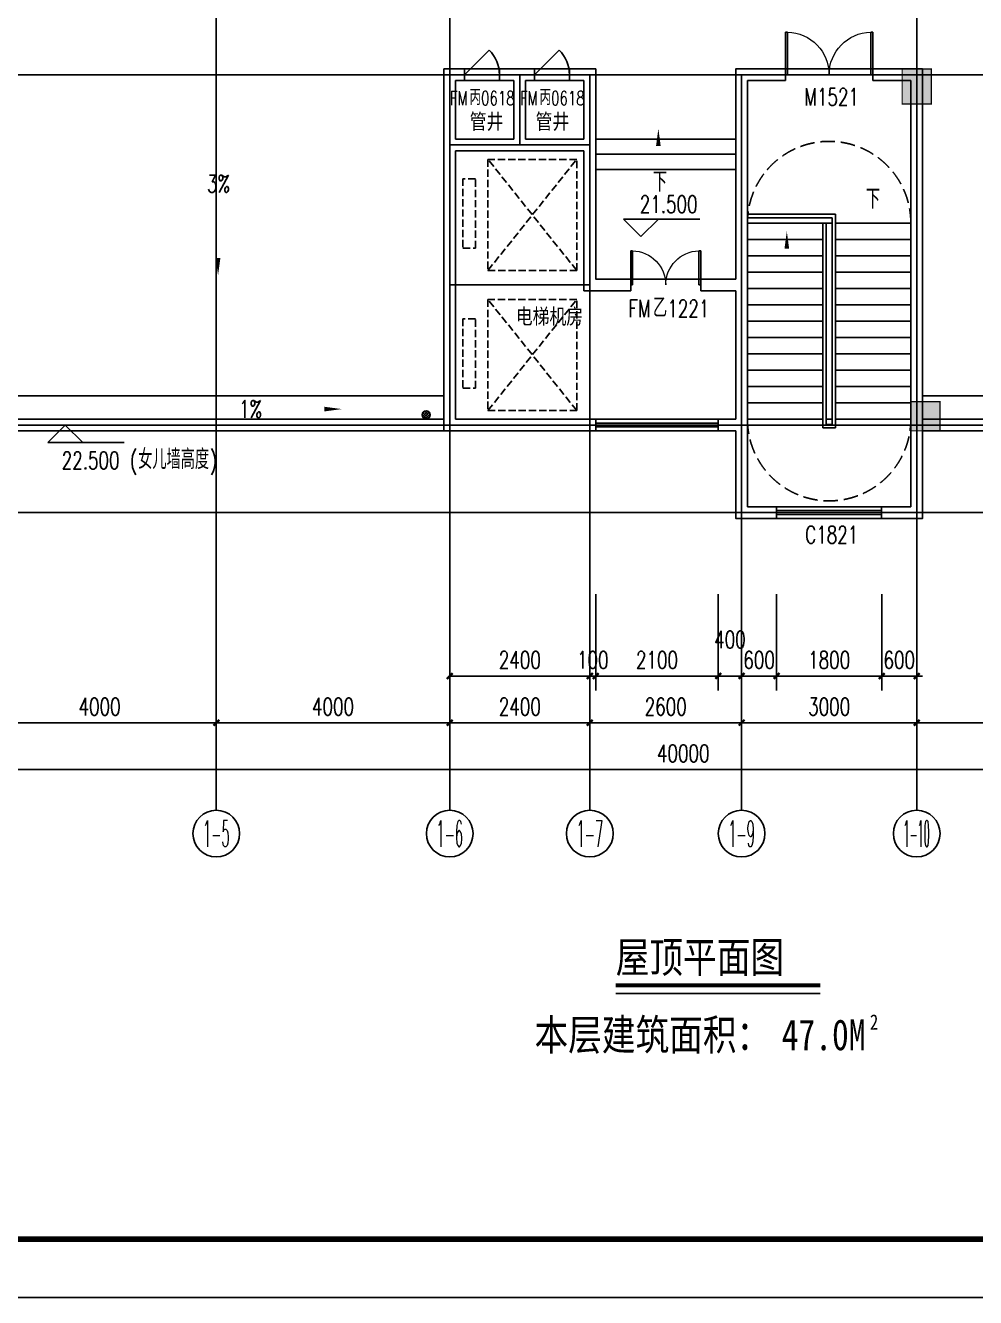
# Model space of a CAD drawing. Extents: x -6243262 to 3079315, y -2914302 to 172723.
# Drawn here: x -2242320 to -2226042, y -733350 to -711556 of the extents above; entities that cross this region are included whole.
import ezdxf
from ezdxf.enums import TextEntityAlignment as Align

# ---------------------------------------------------------------- set-up
doc = ezdxf.new("R2010")
doc.units = 0
doc.header["$LTSCALE"] = 1000
doc.linetypes.add('DASH', pattern=[0.35, 0.25, -0.1])
for name, color, linetype in [('0-柱网', 2, 'Continuous'), ('A-ANNO-IDEN', 3, 'Continuous'), ('A-ELEV-LIN-0.4', 40, 'Continuous'), ('A-FLOR-EVTR', 2, 'Continuous'), ('A-FLOR-OUTL', 30, 'Continuous'), ('AXIS', 3, 'Continuous'), ('AXIS_TEXT', 7, 'Continuous'), ('DIM_ELEV', 3, 'Continuous'), ('DIM_SYMB', 3, 'Continuous'), ('DOOR_FIRE', 4, 'Continuous'), ('DOOR_FIRE_TEXT', 7, 'Continuous'), ('DOTE', 24, 'Continuous'), ('PUB_DIM', 3, 'Continuous'), ('PUB_TEXT', 7, 'Continuous'), ('PUB_TITLE', 4, 'Continuous'), ('STAIR', 2, 'Continuous'), ('WALL', 9, 'Continuous'), ('WALL-PARAPET', 6, 'Continuous'), ('WINDOW', 4, 'Continuous'), ('WINDOW_TEXT', 7, 'Continuous')]:
    doc.layers.add(name, color=color, linetype=linetype)
doc.styles.add('-宋体', font='', dxfattribs={"width": 0.8})
doc.styles.add('_TCH_AXIS', font='COMPLEX', dxfattribs={"bigfont": 'GBCBIG'})
doc.styles.add('_TCH_DIM', font='SIMPLEX', dxfattribs={"bigfont": 'GBCBIG'})
doc.styles.add('_TCH_DIM_T3', font='SIMPLEX', dxfattribs={"width": 0.705882, "bigfont": 'GBCBIG'})
doc.styles.add('_TCH_WINDOW', font='SIMPLEX', dxfattribs={"height": 3.5, "bigfont": 'GBCBIG'})
doc.styles.add('COMPLEX', font='COMPLEX')
doc.styles.get('-宋体').set_extended_font_data('SimSun')
doc.dimstyles.new('_TCH_ARCH&&100', dxfattribs={"dimtxt": 297.5, "dimasz": 100, "dimexe": 250, "dimexo": 300, "dimgap": 126.25, "dimtad": 1, "dimdec": 0, "dimzin": 0, "dimdsep": 46, "dimtxsty": '_TCH_DIM_T3', "dimblk": 'ARCHTICK', "dimcen": 0.09, "dimclrt": 7, "dimazin": 2, "dimtfac": 1, "dimtdec": 0, "dimtix": 1, "dimtmove": 2, "dimatfit": 3, "dimfxl": 0, "dimtolj": 1, "dimtzin": 0, "dimarcsym": 0})

# ---------------------------------------------------------------- blocks, each defined once
blk = doc.blocks.new('_ArchTick')
at = {"color": 0, "linetype": 'ByBlock', "const_width": 0.4}
blk.add_lwpolyline([(-0.5, -0.5), (0.5, 0.5)], dxfattribs=at)
blk = doc.blocks.new('*D755')
at = {"layer": 'Defpoints', "color": 0, "transparency": 16777216}
for p in [(-2235050, -721002), (-2232650, -721002), (-2232650, -722702)]:
    blk.add_point(p, dxfattribs=at)
at = {"layer": 'PUB_DIM', "color": 0, "lineweight": -2, "transparency": 16777216}
for p, q in [((-2235050, -721302), (-2235050, -722952)), ((-2232650, -721302), (-2232650, -722952)), ((-2235050, -722702), (-2232650, -722702))]:
    blk.add_line(p, q, dxfattribs=at)
at = {"layer": 'PUB_DIM', "color": 0, "lineweight": -2, "transparency": 16777216, "xscale": 100, "yscale": 100, "zscale": 100, "rotation": 180}
blk.add_blockref('_ArchTick', (-2235050, -722702), dxfattribs=at)
at = {"layer": 'PUB_DIM', "color": 0, "lineweight": -2, "transparency": 16777216, "xscale": 100, "yscale": 100, "zscale": 100}
blk.add_blockref('_ArchTick', (-2232650, -722702), dxfattribs=at)
at = {"layer": 'PUB_DIM', "color": 7, "transparency": 16777216, "insert": (-2233850, -722427), "char_height": 297.5, "attachment_point": 5, "style": '_TCH_DIM_T3'}
blk.add_mtext('\\A1;2400', dxfattribs=at)
blk = doc.blocks.new('*D756')
at = {"layer": 'Defpoints', "color": 0, "transparency": 16777216}
for p in [(-2232650, -721002), (-2232550, -721002), (-2232550, -722702)]:
    blk.add_point(p, dxfattribs=at)
at = {"layer": 'PUB_DIM', "color": 0, "lineweight": -2, "transparency": 16777216}
for p, q in [((-2232650, -721302), (-2232650, -722952)), ((-2232550, -721302), (-2232550, -722952)), ((-2232650, -722702), (-2232750, -722702)), ((-2232650, -722702), (-2232550, -722702)), ((-2232550, -722702), (-2232450, -722702))]:
    blk.add_line(p, q, dxfattribs=at)
at = {"layer": 'PUB_DIM', "color": 0, "lineweight": -2, "transparency": 16777216, "xscale": 100, "yscale": 100, "zscale": 100}
blk.add_blockref('_ArchTick', (-2232650, -722702), dxfattribs=at)
at = {"layer": 'PUB_DIM', "color": 0, "lineweight": -2, "transparency": 16777216, "xscale": 100, "yscale": 100, "zscale": 100, "rotation": 180}
blk.add_blockref('_ArchTick', (-2232550, -722702), dxfattribs=at)
at = {"layer": 'PUB_DIM', "color": 7, "transparency": 16777216, "insert": (-2232600, -722427), "char_height": 297.5, "attachment_point": 5, "style": '_TCH_DIM_T3'}
blk.add_mtext('\\A1;100', dxfattribs=at)
blk = doc.blocks.new('*D757')
at = {"layer": 'Defpoints', "color": 0, "transparency": 16777216}
for p in [(-2232550, -721002), (-2230450, -721002), (-2230450, -722702)]:
    blk.add_point(p, dxfattribs=at)
at = {"layer": 'PUB_DIM', "color": 0, "lineweight": -2, "transparency": 16777216}
for p, q in [((-2232550, -721302), (-2232550, -722952)), ((-2230450, -721302), (-2230450, -722952)), ((-2232550, -722702), (-2230450, -722702))]:
    blk.add_line(p, q, dxfattribs=at)
at = {"layer": 'PUB_DIM', "color": 0, "lineweight": -2, "transparency": 16777216, "xscale": 100, "yscale": 100, "zscale": 100, "rotation": 180}
blk.add_blockref('_ArchTick', (-2232550, -722702), dxfattribs=at)
at = {"layer": 'PUB_DIM', "color": 0, "lineweight": -2, "transparency": 16777216, "xscale": 100, "yscale": 100, "zscale": 100}
blk.add_blockref('_ArchTick', (-2230450, -722702), dxfattribs=at)
at = {"layer": 'PUB_DIM', "color": 7, "transparency": 16777216, "insert": (-2231500, -722427), "char_height": 297.5, "attachment_point": 5, "style": '_TCH_DIM_T3'}
blk.add_mtext('\\A1;2100', dxfattribs=at)
blk = doc.blocks.new('*D758')
at = {"layer": 'Defpoints', "color": 0, "transparency": 16777216}
for p in [(-2230450, -721002), (-2230050, -721002), (-2230050, -722702)]:
    blk.add_point(p, dxfattribs=at)
at = {"layer": 'PUB_DIM', "color": 0, "lineweight": -2, "transparency": 16777216}
for p, q in [((-2230450, -721302), (-2230450, -722952)), ((-2230050, -721302), (-2230050, -722952)), ((-2230450, -722702), (-2230050, -722702))]:
    blk.add_line(p, q, dxfattribs=at)
at = {"layer": 'PUB_DIM', "color": 0, "lineweight": -2, "transparency": 16777216, "xscale": 100, "yscale": 100, "zscale": 100, "rotation": 180}
blk.add_blockref('_ArchTick', (-2230450, -722702), dxfattribs=at)
at = {"layer": 'PUB_DIM', "color": 0, "lineweight": -2, "transparency": 16777216, "xscale": 100, "yscale": 100, "zscale": 100}
blk.add_blockref('_ArchTick', (-2230050, -722702), dxfattribs=at)
at = {"layer": 'PUB_DIM', "color": 7, "transparency": 16777216, "insert": (-2230250, -722077), "char_height": 297.5, "attachment_point": 5, "style": '_TCH_DIM_T3'}
blk.add_mtext('\\A1;400', dxfattribs=at)
blk = doc.blocks.new('*D759')
at = {"layer": 'Defpoints', "color": 0, "transparency": 16777216}
for p in [(-2230050, -721002), (-2229450, -721002), (-2229450, -722702)]:
    blk.add_point(p, dxfattribs=at)
at = {"layer": 'PUB_DIM', "color": 0, "lineweight": -2, "transparency": 16777216}
for p, q in [((-2230050, -721302), (-2230050, -722952)), ((-2229450, -721302), (-2229450, -722952)), ((-2230050, -722702), (-2230150, -722702)), ((-2230050, -722702), (-2229450, -722702)), ((-2229450, -722702), (-2229350, -722702))]:
    blk.add_line(p, q, dxfattribs=at)
at = {"layer": 'PUB_DIM', "color": 0, "lineweight": -2, "transparency": 16777216, "xscale": 100, "yscale": 100, "zscale": 100}
blk.add_blockref('_ArchTick', (-2230050, -722702), dxfattribs=at)
at = {"layer": 'PUB_DIM', "color": 0, "lineweight": -2, "transparency": 16777216, "xscale": 100, "yscale": 100, "zscale": 100, "rotation": 180}
blk.add_blockref('_ArchTick', (-2229450, -722702), dxfattribs=at)
at = {"layer": 'PUB_DIM', "color": 7, "transparency": 16777216, "insert": (-2229750, -722427), "char_height": 297.5, "attachment_point": 5, "style": '_TCH_DIM_T3'}
blk.add_mtext('\\A1;600', dxfattribs=at)
blk = doc.blocks.new('*D760')
at = {"layer": 'Defpoints', "color": 0, "transparency": 16777216}
for p in [(-2229450, -721002), (-2227650, -721002), (-2227650, -722702)]:
    blk.add_point(p, dxfattribs=at)
at = {"layer": 'PUB_DIM', "color": 0, "lineweight": -2, "transparency": 16777216}
for p, q in [((-2229450, -721302), (-2229450, -722952)), ((-2227650, -721302), (-2227650, -722952)), ((-2229450, -722702), (-2227650, -722702))]:
    blk.add_line(p, q, dxfattribs=at)
at = {"layer": 'PUB_DIM', "color": 0, "lineweight": -2, "transparency": 16777216, "xscale": 100, "yscale": 100, "zscale": 100, "rotation": 180}
blk.add_blockref('_ArchTick', (-2229450, -722702), dxfattribs=at)
at = {"layer": 'PUB_DIM', "color": 0, "lineweight": -2, "transparency": 16777216, "xscale": 100, "yscale": 100, "zscale": 100}
blk.add_blockref('_ArchTick', (-2227650, -722702), dxfattribs=at)
at = {"layer": 'PUB_DIM', "color": 7, "transparency": 16777216, "insert": (-2228550, -722427), "char_height": 297.5, "attachment_point": 5, "style": '_TCH_DIM_T3'}
blk.add_mtext('\\A1;1800', dxfattribs=at)
blk = doc.blocks.new('*D761')
at = {"layer": 'Defpoints', "color": 0, "transparency": 16777216}
for p in [(-2227650, -721002), (-2227050, -721002), (-2227050, -722702)]:
    blk.add_point(p, dxfattribs=at)
at = {"layer": 'PUB_DIM', "color": 0, "lineweight": -2, "transparency": 16777216}
for p, q in [((-2227650, -721302), (-2227650, -722952)), ((-2227050, -721302), (-2227050, -722952)), ((-2227650, -722702), (-2227750, -722702)), ((-2227650, -722702), (-2227050, -722702)), ((-2227050, -722702), (-2226950, -722702))]:
    blk.add_line(p, q, dxfattribs=at)
at = {"layer": 'PUB_DIM', "color": 0, "lineweight": -2, "transparency": 16777216, "xscale": 100, "yscale": 100, "zscale": 100}
blk.add_blockref('_ArchTick', (-2227650, -722702), dxfattribs=at)
at = {"layer": 'PUB_DIM', "color": 0, "lineweight": -2, "transparency": 16777216, "xscale": 100, "yscale": 100, "zscale": 100, "rotation": 180}
blk.add_blockref('_ArchTick', (-2227050, -722702), dxfattribs=at)
at = {"layer": 'PUB_DIM', "color": 7, "transparency": 16777216, "insert": (-2227350, -722427), "char_height": 297.5, "attachment_point": 5, "style": '_TCH_DIM_T3'}
blk.add_mtext('\\A1;600', dxfattribs=at)
blk = doc.blocks.new('*D1129')
at = {"layer": 'AXIS', "color": 0, "lineweight": -2, "transparency": 16777216}
for p, q in [((-2227050, -721302), (-2227050, -723752)), ((-2223050, -721302), (-2223050, -723752)), ((-2227050, -723502), (-2223050, -723502))]:
    blk.add_line(p, q, dxfattribs=at)
at = {"layer": 'Defpoints', "color": 0, "transparency": 16777216}
for p in [(-2227050, -721002), (-2223050, -721002), (-2223050, -723502)]:
    blk.add_point(p, dxfattribs=at)
at = {"layer": 'AXIS', "color": 0, "lineweight": -2, "transparency": 16777216, "xscale": 100, "yscale": 100, "zscale": 100, "rotation": 180}
blk.add_blockref('_ArchTick', (-2227050, -723502), dxfattribs=at)
at = {"layer": 'AXIS', "color": 0, "lineweight": -2, "transparency": 16777216, "xscale": 100, "yscale": 100, "zscale": 100}
blk.add_blockref('_ArchTick', (-2223050, -723502), dxfattribs=at)
at = {"layer": 'AXIS', "color": 7, "transparency": 16777216, "insert": (-2225050, -723227), "char_height": 297.5, "attachment_point": 5, "style": '_TCH_DIM_T3'}
blk.add_mtext('\\A1;4000', dxfattribs=at)
blk = doc.blocks.new('*D1130')
at = {"layer": 'AXIS', "color": 0, "lineweight": -2, "transparency": 16777216}
for p, q in [((-2230050, -721302), (-2230050, -723752)), ((-2227050, -721302), (-2227050, -723752)), ((-2230050, -723502), (-2227050, -723502))]:
    blk.add_line(p, q, dxfattribs=at)
at = {"layer": 'Defpoints', "color": 0, "transparency": 16777216}
for p in [(-2230050, -721002), (-2227050, -721002), (-2227050, -723502)]:
    blk.add_point(p, dxfattribs=at)
at = {"layer": 'AXIS', "color": 0, "lineweight": -2, "transparency": 16777216, "xscale": 100, "yscale": 100, "zscale": 100, "rotation": 180}
blk.add_blockref('_ArchTick', (-2230050, -723502), dxfattribs=at)
at = {"layer": 'AXIS', "color": 0, "lineweight": -2, "transparency": 16777216, "xscale": 100, "yscale": 100, "zscale": 100}
blk.add_blockref('_ArchTick', (-2227050, -723502), dxfattribs=at)
at = {"layer": 'AXIS', "color": 7, "transparency": 16777216, "insert": (-2228550, -723227), "char_height": 297.5, "attachment_point": 5, "style": '_TCH_DIM_T3'}
blk.add_mtext('\\A1;3000', dxfattribs=at)
blk = doc.blocks.new('*D1131')
at = {"layer": 'AXIS', "color": 0, "lineweight": -2, "transparency": 16777216}
for p, q in [((-2232650, -721302), (-2232650, -723752)), ((-2230050, -721302), (-2230050, -723752)), ((-2232650, -723502), (-2230050, -723502))]:
    blk.add_line(p, q, dxfattribs=at)
at = {"layer": 'Defpoints', "color": 0, "transparency": 16777216}
for p in [(-2232650, -721002), (-2230050, -721002), (-2230050, -723502)]:
    blk.add_point(p, dxfattribs=at)
at = {"layer": 'AXIS', "color": 0, "lineweight": -2, "transparency": 16777216, "xscale": 100, "yscale": 100, "zscale": 100, "rotation": 180}
blk.add_blockref('_ArchTick', (-2232650, -723502), dxfattribs=at)
at = {"layer": 'AXIS', "color": 0, "lineweight": -2, "transparency": 16777216, "xscale": 100, "yscale": 100, "zscale": 100}
blk.add_blockref('_ArchTick', (-2230050, -723502), dxfattribs=at)
at = {"layer": 'AXIS', "color": 7, "transparency": 16777216, "insert": (-2231350, -723227), "char_height": 297.5, "attachment_point": 5, "style": '_TCH_DIM_T3'}
blk.add_mtext('\\A1;2600', dxfattribs=at)
blk = doc.blocks.new('*D1132')
at = {"layer": 'AXIS', "color": 0, "lineweight": -2, "transparency": 16777216}
for p, q in [((-2235050, -721302), (-2235050, -723752)), ((-2232650, -721302), (-2232650, -723752)), ((-2235050, -723502), (-2232650, -723502))]:
    blk.add_line(p, q, dxfattribs=at)
at = {"layer": 'Defpoints', "color": 0, "transparency": 16777216}
for p in [(-2235050, -721002), (-2232650, -721002), (-2232650, -723502)]:
    blk.add_point(p, dxfattribs=at)
at = {"layer": 'AXIS', "color": 0, "lineweight": -2, "transparency": 16777216, "xscale": 100, "yscale": 100, "zscale": 100, "rotation": 180}
blk.add_blockref('_ArchTick', (-2235050, -723502), dxfattribs=at)
at = {"layer": 'AXIS', "color": 0, "lineweight": -2, "transparency": 16777216, "xscale": 100, "yscale": 100, "zscale": 100}
blk.add_blockref('_ArchTick', (-2232650, -723502), dxfattribs=at)
at = {"layer": 'AXIS', "color": 7, "transparency": 16777216, "insert": (-2233850, -723227), "char_height": 297.5, "attachment_point": 5, "style": '_TCH_DIM_T3'}
blk.add_mtext('\\A1;2400', dxfattribs=at)
blk = doc.blocks.new('*D1133')
at = {"layer": 'AXIS', "color": 0, "lineweight": -2, "transparency": 16777216}
for p, q in [((-2239050, -721302), (-2239050, -723752)), ((-2235050, -721302), (-2235050, -723752)), ((-2239050, -723502), (-2235050, -723502))]:
    blk.add_line(p, q, dxfattribs=at)
at = {"layer": 'Defpoints', "color": 0, "transparency": 16777216}
for p in [(-2239050, -721002), (-2235050, -721002), (-2235050, -723502)]:
    blk.add_point(p, dxfattribs=at)
at = {"layer": 'AXIS', "color": 0, "lineweight": -2, "transparency": 16777216, "xscale": 100, "yscale": 100, "zscale": 100, "rotation": 180}
blk.add_blockref('_ArchTick', (-2239050, -723502), dxfattribs=at)
at = {"layer": 'AXIS', "color": 0, "lineweight": -2, "transparency": 16777216, "xscale": 100, "yscale": 100, "zscale": 100}
blk.add_blockref('_ArchTick', (-2235050, -723502), dxfattribs=at)
at = {"layer": 'AXIS', "color": 7, "transparency": 16777216, "insert": (-2237050, -723227), "char_height": 297.5, "attachment_point": 5, "style": '_TCH_DIM_T3'}
blk.add_mtext('\\A1;4000', dxfattribs=at)
blk = doc.blocks.new('*D1134')
at = {"layer": 'AXIS', "color": 0, "lineweight": -2, "transparency": 16777216}
for p, q in [((-2243050, -721302), (-2243050, -723752)), ((-2239050, -721302), (-2239050, -723752)), ((-2243050, -723502), (-2239050, -723502))]:
    blk.add_line(p, q, dxfattribs=at)
at = {"layer": 'Defpoints', "color": 0, "transparency": 16777216}
for p in [(-2243050, -721002), (-2239050, -721002), (-2239050, -723502)]:
    blk.add_point(p, dxfattribs=at)
at = {"layer": 'AXIS', "color": 0, "lineweight": -2, "transparency": 16777216, "xscale": 100, "yscale": 100, "zscale": 100, "rotation": 180}
blk.add_blockref('_ArchTick', (-2243050, -723502), dxfattribs=at)
at = {"layer": 'AXIS', "color": 0, "lineweight": -2, "transparency": 16777216, "xscale": 100, "yscale": 100, "zscale": 100}
blk.add_blockref('_ArchTick', (-2239050, -723502), dxfattribs=at)
at = {"layer": 'AXIS', "color": 7, "transparency": 16777216, "insert": (-2241050, -723227), "char_height": 297.5, "attachment_point": 5, "style": '_TCH_DIM_T3'}
blk.add_mtext('\\A1;4000', dxfattribs=at)
blk = doc.blocks.new('*D1137')
at = {"layer": 'AXIS', "color": 0, "lineweight": -2, "transparency": 16777216}
for p, q in [((-2251050, -721302), (-2251050, -724552)), ((-2211050, -721302), (-2211050, -724552)), ((-2251050, -724302), (-2211050, -724302))]:
    blk.add_line(p, q, dxfattribs=at)
at = {"layer": 'Defpoints', "color": 0, "transparency": 16777216}
for p in [(-2251050, -721002), (-2211050, -721002), (-2211050, -724302)]:
    blk.add_point(p, dxfattribs=at)
at = {"layer": 'AXIS', "color": 0, "lineweight": -2, "transparency": 16777216, "xscale": 100, "yscale": 100, "zscale": 100, "rotation": 180}
blk.add_blockref('_ArchTick', (-2251050, -724302), dxfattribs=at)
at = {"layer": 'AXIS', "color": 0, "lineweight": -2, "transparency": 16777216, "xscale": 100, "yscale": 100, "zscale": 100}
blk.add_blockref('_ArchTick', (-2211050, -724302), dxfattribs=at)
at = {"layer": 'AXIS', "color": 7, "transparency": 16777216, "insert": (-2231050, -724027), "char_height": 297.5, "attachment_point": 5, "style": '_TCH_DIM_T3'}
blk.add_mtext('\\A1;40000', dxfattribs=at)
blk = doc.blocks.new('$DorLib2D$00000114')
at = {"color": 0}
blk.add_line((0.5, 0), (-0.207, 0.707), dxfattribs=at)
blk.add_arc((0.5, 0), 1, 135, 180, dxfattribs=at)
blk = doc.blocks.new('$DorLib2D$00000002')
at = {"color": 0}
for p, q in [((-0.5, 0), (-0.5, 0.4875)), ((-0.475, 0.4875), (-0.5, 0.4875)), ((-0.475, 0), (-0.475, 0.4875)), ((0.475, 0), (0.475, 0.4875)), ((0.475, 0.4875), (0.5, 0.4875)), ((0.5, 0), (0.5, 0.4875)), ((-0.5, 0), (-0.475, 0)), ((0.5, 0), (0.475, 0))]:
    blk.add_line(p, q, dxfattribs=at)
at = {"color": 0, "lineweight": 13}
for centre, start, end in [((-0.4875, 0), 0, 88.53072), ((0.4875, 0), 91.46928, 180)]:
    blk.add_arc(centre, 0.4875, start, end, dxfattribs=at)
blk = doc.blocks.new('$WINLIB2D$00000001')
at = {"color": 0}
for points in [[(-0.5, 0.5), (-0.5, -0.5)], [(-0.5, 0.5), (0.5, 0.5)], [(0.5, -0.5), (0.5, 0.5)], [(0.5, 0.167), (-0.5, 0.167)], [(0.5, -0.167), (-0.5, -0.167)], [(-0.5, -0.5), (0.5, -0.5)]]:
    blk.add_lwpolyline(points, dxfattribs=at)
blk = doc.blocks.new('_AXISO')
at = {"color": 0}
blk.add_circle((0, 0), 0.5, dxfattribs=at)
at = {"layer": 'AXIS_TEXT', "color": 0, "style": 'COMPLEX', "width": 1.041667}
blk.add_attdef('A', text='', height=0.56, dxfattribs=at).set_placement((-0.25, -0.28), (0.25, -0.28), align=Align.FIT)

msp = doc.modelspace()

# ---------------------------------------------------------------- hatches: boundary and pattern name
at = {"layer": '0-柱网'}
for points in [[(-2227300.4, -712301.6), (-2227300.4, -712901.6), (-2226800.4, -712901.6), (-2226800.4, -712301.6)], [(-2227150.4, -718001.6), (-2227150.4, -718501.6), (-2226650.4, -718501.6), (-2226650.4, -718001.6)]]:
    msp.add_hatch(color=251, dxfattribs=at).paths.add_polyline_path(points)
at = {"layer": 'A-ELEV-LIN-0.4'}
h = msp.add_hatch(dxfattribs=at)
h.set_pattern_fill('ANSI37', color=256, scale=20)
h.set_pattern_definition([(45, (-3289761.147, -320570.268), (-22.4506403, 22.4506403), []), (135, (-3289761.147, -320570.268), (-22.4506403, -22.4506403), [])])
edge = h.paths.add_edge_path()
edge.add_arc((-2235453.7, -718228.3), 70, 0, 360)

# ---------------------------------------------------------------- linework, layer by layer
msp.add_lwpolyline([(-2235150.4, -718501.6), (-2235150.4, -712301.6), (-2232550.4, -712301.6), (-2232550.4, -715901.6), (-2230150.4, -715901.6), (-2230150.4, -712301.6), (-2226950.4, -712301.6), (-2226950.4, -720001.6), (-2230150.4, -720001.6), (-2230150.4, -718501.6)], close=True)
at = {"color": 8, "linetype": 'DASH'}
for centre, start, end in [((-2228550.4, -714941.6), 359.99993, 180.00007), ((-2228550.4, -718301.6), 179.99993, 0.00007)]:
    msp.add_arc(centre, 1400, start, end, dxfattribs=at)
at = {"layer": '0-柱网', "const_width": 20}
for points in [[(-2227300.4, -712301.6), (-2227300.4, -712901.6), (-2226800.4, -712901.6), (-2226800.4, -712301.6), (-2227300.4, -712301.6)], [(-2227150.4, -718001.6), (-2227150.4, -718501.6), (-2226650.4, -718501.6), (-2226650.4, -718001.6), (-2227150.4, -718001.6)]]:
    msp.add_lwpolyline(points, dxfattribs=at)
at = {"layer": 'A-ANNO-IDEN', "const_width": 70}
msp.add_lwpolyline([(-2232207, -728000.3), (-2228702.8, -728000.3)], dxfattribs=at)
at = {"layer": 'A-ANNO-IDEN'}
msp.add_lwpolyline([(-2232207, -728140.3), (-2228702.8, -728140.3)], dxfattribs=at)
at = {"layer": 'A-ELEV-LIN-0.4'}
msp.add_circle((-2235453.7, -718228.3), 70, dxfattribs=at)
at = {"layer": 'A-FLOR-EVTR', "color": 8, "linetype": 'DASH', "ltscale": 0.5}
for p, q in [((-2232875.4, -713851.6), (-2234395.4, -713851.6)), ((-2234395.4, -713851.6), (-2234395.4, -715751.6)), ((-2234395.4, -715751.6), (-2232875.4, -713851.6)), ((-2232875.4, -715751.6), (-2234395.4, -713851.6)), ((-2232875.4, -715751.6), (-2232875.4, -713851.6)), ((-2234610.4, -714181.6), (-2234825.4, -714181.6)), ((-2234825.4, -714181.6), (-2234825.4, -715371.6)), ((-2234610.4, -715371.6), (-2234610.4, -714181.6)), ((-2234825.4, -715371.6), (-2234610.4, -715371.6)), ((-2234395.4, -715751.6), (-2232875.4, -715751.6)), ((-2232875.4, -716251.6), (-2234395.4, -716251.6)), ((-2234395.4, -716251.6), (-2234395.4, -718151.6)), ((-2234395.4, -718151.6), (-2232875.4, -716251.6)), ((-2232875.4, -718151.6), (-2234395.4, -716251.6)), ((-2232875.4, -718151.6), (-2232875.4, -716251.6)), ((-2234610.4, -716581.6), (-2234825.4, -716581.6)), ((-2234825.4, -716581.6), (-2234825.4, -717771.6)), ((-2234610.4, -717771.6), (-2234610.4, -716581.6)), ((-2234825.4, -717771.6), (-2234610.4, -717771.6)), ((-2234395.4, -718151.6), (-2232875.4, -718151.6))]:
    msp.add_line(p, q, dxfattribs=at)
at = {"layer": 'A-FLOR-OUTL'}
for points in [[(-2250950.4, -719401.6), (-2248550.4, -719401.6), (-2248550.4, -717901.6), (-2235150.4, -717901.6)], [(-2226950.4, -717901.6), (-2219150.4, -717901.6)]]:
    msp.add_lwpolyline(points, dxfattribs=at)
at = {"layer": 'AXIS'}
for p, q in [((-2239050.4, -721001.6), (-2239050.4, -725001.6)), ((-2235050.4, -721001.6), (-2235050.4, -725001.6)), ((-2232650.4, -721001.6), (-2232650.4, -725001.6)), ((-2230050.4, -721001.6), (-2230050.4, -725001.6)), ((-2227050.4, -721001.6), (-2227050.4, -725001.6))]:
    msp.add_line(p, q, dxfattribs=at)
at = {"layer": 'DIM_ELEV'}
for p, q in [((-2231774.3, -715172.4), (-2232074.3, -714872.4)), ((-2232074.3, -714872.4), (-2230764.5, -714872.4)), ((-2231774.3, -715172.4), (-2231474.3, -714872.4)), ((-2241638.3, -718401.6), (-2241938.3, -718701.6)), ((-2241638.3, -718401.6), (-2241338.3, -718701.6)), ((-2241938.3, -718701.6), (-2240628.5, -718701.6))]:
    msp.add_line(p, q, dxfattribs=at)
at = {"layer": 'DIM_SYMB'}
for points in [[(-2231476.2, -713948.1, 0, 0, 0), (-2231476.2, -713323.1, 0, 80, 0), (-2231476.2, -713623.1, 0, 0, 0)], [(-2239020.1, -714522.1, 0, 0, 0), (-2239020.1, -715838.4, 0, 80, 0), (-2239020.1, -715538.4, 0, 0, 0)], [(-2227825.4, -714801.6, 0, 0, 0), (-2227825.4, -719051.6, 0, 0, 0), (-2229275.4, -719051.6, 0, 0, 0), (-2229275.4, -715081.6, 0, 80, 0), (-2229275.4, -715381.6, 0, 0, 0)], [(-2238215.3, -718128.7, 0, 0, 0), (-2236899, -718128.7, 0, 80, 0), (-2237199, -718128.7, 0, 0, 0)]]:
    msp.add_lwpolyline(points, format="xyseb", dxfattribs=at)
at = {"layer": 'DOOR_FIRE'}
msp.add_line((-2230750.4, -715901.6), (-2231950.4, -715901.6), dxfattribs=at)
at = {"layer": 'DOTE'}
for p, q in [((-2239050.4, -721001.6), (-2239050.4, -703301.6)), ((-2235050.4, -721001.6), (-2235050.4, -703301.6)), ((-2227050.4, -721001.6), (-2227050.4, -703301.6)), ((-2209950.4, -712401.6), (-2252150.4, -712401.6)), ((-2233850.4, -713601.6), (-2233850.4, -712401.6)), ((-2232650.4, -721001.6), (-2232650.4, -712401.6)), ((-2230050.4, -721001.6), (-2230050.4, -712401.6)), ((-2232650.4, -713601.6), (-2235050.4, -713601.6)), ((-2232650.4, -716001.6), (-2235050.4, -716001.6)), ((-2209950.4, -718401.6), (-2252150.4, -718401.6)), ((-2209950.4, -719901.6), (-2252150.4, -719901.6))]:
    msp.add_line(p, q, dxfattribs=at)
at = {"layer": 'PUB_TITLE'}
msp.add_lwpolyline([(-2258582.9, -733350.5), (-2199182.9, -733350.5), (-2199182.9, -691350.5), (-2258582.9, -691350.5)], close=True, dxfattribs=at)
at = {"layer": 'PUB_TITLE', "const_width": 100}
msp.add_lwpolyline([(-2257082.9, -732350.5), (-2200182.9, -732350.5), (-2200182.9, -692350.5), (-2257082.9, -692350.5)], close=True, dxfattribs=at)
at = {"layer": 'STAIR'}
for p, q in [((-2228440.4, -714791.6), (-2229950.4, -714791.6)), ((-2229950.4, -714851.6), (-2229950.4, -714791.6)), ((-2228500.4, -714851.6), (-2229950.4, -714851.6)), ((-2228500.4, -718391.6), (-2228500.4, -714851.6)), ((-2228440.4, -718451.6), (-2228440.4, -714791.6)), ((-2229950.4, -714941.6), (-2229950.4, -718301.6)), ((-2228660.4, -714941.6), (-2229950.4, -714941.6)), ((-2228600.4, -714941.6), (-2228660.4, -714941.6)), ((-2228660.4, -714941.6), (-2228660.4, -718451.6)), ((-2228600.4, -714941.6), (-2228660.4, -714941.6)), ((-2228600.4, -714941.6), (-2228600.4, -718301.6)), ((-2228600.4, -714941.6), (-2228600.4, -718391.6)), ((-2228600.4, -714941.6), (-2228500.4, -714941.6)), ((-2228500.4, -718301.6), (-2228500.4, -714941.6)), ((-2228440.4, -714941.6), (-2227150.4, -714941.6)), ((-2227150.4, -718301.6), (-2227150.4, -714941.6)), ((-2228660.4, -715221.6), (-2229950.4, -715221.6)), ((-2228440.4, -715221.6), (-2227150.4, -715221.6)), ((-2228660.4, -715501.6), (-2229950.4, -715501.6)), ((-2228440.4, -715501.6), (-2227150.4, -715501.6)), ((-2228660.4, -715781.6), (-2229950.4, -715781.6)), ((-2228440.4, -715781.6), (-2227150.4, -715781.6)), ((-2228660.4, -716061.6), (-2229950.4, -716061.6)), ((-2228440.4, -716061.6), (-2227150.4, -716061.6)), ((-2228660.4, -716341.6), (-2229950.4, -716341.6)), ((-2228440.4, -716341.6), (-2227150.4, -716341.6)), ((-2228660.4, -716621.6), (-2229950.4, -716621.6)), ((-2228440.4, -716621.6), (-2227150.4, -716621.6)), ((-2228660.4, -716901.6), (-2229950.4, -716901.6)), ((-2228440.4, -716901.6), (-2227150.4, -716901.6)), ((-2228660.4, -717181.6), (-2229950.4, -717181.6)), ((-2228440.4, -717181.6), (-2227150.4, -717181.6)), ((-2228660.4, -717461.6), (-2229950.4, -717461.6)), ((-2228440.4, -717461.6), (-2227150.4, -717461.6)), ((-2228660.4, -717741.6), (-2229950.4, -717741.6)), ((-2228440.4, -717741.6), (-2227150.4, -717741.6)), ((-2228660.4, -718021.6), (-2229950.4, -718021.6)), ((-2228440.4, -718021.6), (-2227150.4, -718021.6)), ((-2228660.4, -718301.6), (-2229950.4, -718301.6)), ((-2229950.4, -718301.6), (-2229950.4, -719801.6)), ((-2228660.4, -718301.6), (-2229950.4, -718301.6)), ((-2228500.4, -718301.6), (-2228600.4, -718301.6)), ((-2228440.4, -718301.6), (-2227150.4, -718301.6)), ((-2227150.4, -718301.6), (-2228440.4, -718301.6)), ((-2227150.4, -719801.6), (-2227150.4, -718301.6)), ((-2228660.4, -718451.6), (-2228440.4, -718451.6)), ((-2228600.4, -718391.6), (-2228500.4, -718391.6)), ((-2229950.4, -719801.6), (-2227150.4, -719801.6))]:
    msp.add_line(p, q, dxfattribs=at)
for points in [[(-2232550.4, -713501.6), (-2230150.4, -713501.6)], [(-2232550.4, -713761.6), (-2230150.4, -713761.6)], [(-2232550.4, -714021.6), (-2230150.4, -714021.6)]]:
    msp.add_lwpolyline(points, dxfattribs=at)
at = {"layer": 'WALL'}
for p, q in [((-2235150.4, -713601.6), (-2235150.4, -712301.6)), ((-2234800.4, -712301.6), (-2235150.4, -712301.6)), ((-2234800.4, -712501.6), (-2234800.4, -712301.6)), ((-2233850.4, -712301.6), (-2234200.4, -712301.6)), ((-2234200.4, -712301.6), (-2234200.4, -712501.6)), ((-2233600.4, -712301.6), (-2233850.4, -712301.6)), ((-2233600.4, -712501.6), (-2233600.4, -712301.6)), ((-2232550.4, -712301.6), (-2233000.4, -712301.6)), ((-2233000.4, -712301.6), (-2233000.4, -712501.6)), ((-2232550.4, -713601.6), (-2232550.4, -712301.6)), ((-2229300.4, -712301.6), (-2230150.4, -712301.6)), ((-2230150.4, -715901.6), (-2230150.4, -712301.6)), ((-2229300.4, -712501.6), (-2229300.4, -712301.6)), ((-2226950.4, -712301.6), (-2227800.4, -712301.6)), ((-2227800.4, -712301.6), (-2227800.4, -712501.6)), ((-2226950.4, -718401.6), (-2226950.4, -712301.6)), ((-2234950.4, -713501.6), (-2234950.4, -712501.6)), ((-2234950.4, -712501.6), (-2234800.4, -712501.6)), ((-2234200.4, -712501.6), (-2233950.4, -712501.6)), ((-2233950.4, -713501.6), (-2233950.4, -712501.6)), ((-2233750.4, -712501.6), (-2233600.4, -712501.6)), ((-2233750.4, -713501.6), (-2233750.4, -712501.6)), ((-2233000.4, -712501.6), (-2232750.4, -712501.6)), ((-2232750.4, -713501.6), (-2232750.4, -712501.6)), ((-2229950.4, -712501.6), (-2229300.4, -712501.6)), ((-2229950.4, -716001.6), (-2229950.4, -712501.6)), ((-2227800.4, -712501.6), (-2227150.4, -712501.6)), ((-2227150.4, -718401.6), (-2227150.4, -712501.6)), ((-2233950.4, -713501.6), (-2234950.4, -713501.6)), ((-2232750.4, -713501.6), (-2233750.4, -713501.6)), ((-2235150.4, -718501.6), (-2235150.4, -713601.6)), ((-2233850.4, -713701.6), (-2234950.4, -713701.6)), ((-2234950.4, -718301.6), (-2234950.4, -713701.6)), ((-2232750.4, -713701.6), (-2233850.4, -713701.6)), ((-2232750.4, -716101.6), (-2232750.4, -713701.6)), ((-2232550.4, -715901.6), (-2232550.4, -713601.6)), ((-2231950.4, -715901.6), (-2232550.4, -715901.6)), ((-2231950.4, -716101.6), (-2231950.4, -715901.6)), ((-2230150.4, -715901.6), (-2230750.4, -715901.6)), ((-2230750.4, -715901.6), (-2230750.4, -716101.6)), ((-2232750.4, -716101.6), (-2231950.4, -716101.6)), ((-2230750.4, -716101.6), (-2230150.4, -716101.6)), ((-2230150.4, -718301.6), (-2230150.4, -716101.6)), ((-2229950.4, -718401.6), (-2229950.4, -716001.6)), ((-2232550.4, -718301.6), (-2234950.4, -718301.6)), ((-2232550.4, -718501.6), (-2232550.4, -718301.6)), ((-2230150.4, -718301.6), (-2230450.4, -718301.6)), ((-2230450.4, -718301.6), (-2230450.4, -718501.6)), ((-2235150.4, -718501.6), (-2232550.4, -718501.6)), ((-2230450.4, -718501.6), (-2230150.4, -718501.6)), ((-2230150.4, -720001.6), (-2230150.4, -718501.6)), ((-2229950.4, -719801.6), (-2229950.4, -718401.6)), ((-2227150.4, -719801.6), (-2227150.4, -718401.6)), ((-2226950.4, -720001.6), (-2226950.4, -718401.6)), ((-2229450.4, -719801.6), (-2229950.4, -719801.6)), ((-2229450.4, -720001.6), (-2229450.4, -719801.6)), ((-2227150.4, -719801.6), (-2227650.4, -719801.6)), ((-2227650.4, -719801.6), (-2227650.4, -720001.6)), ((-2230150.4, -720001.6), (-2229450.4, -720001.6)), ((-2227650.4, -720001.6), (-2226950.4, -720001.6))]:
    msp.add_line(p, q, dxfattribs=at)
at = {"layer": 'WALL-PARAPET'}
for p, q in [((-2235150.4, -718301.6), (-2248150.4, -718301.6)), ((-2219300.4, -718301.6), (-2226950.4, -718301.6)), ((-2235150.4, -718501.6), (-2247950.4, -718501.6)), ((-2219300.4, -718501.6), (-2226950.4, -718501.6))]:
    msp.add_line(p, q, dxfattribs=at)
at = {"layer": 'WINDOW'}
for p, q in [((-2234200.4, -712301.6), (-2234800.4, -712301.6)), ((-2233000.4, -712301.6), (-2233600.4, -712301.6)), ((-2227800.4, -712301.6), (-2229300.4, -712301.6)), ((-2234200.4, -712501.6), (-2234800.4, -712501.6)), ((-2233000.4, -712501.6), (-2233600.4, -712501.6))]:
    msp.add_line(p, q, dxfattribs=at)

# ---------------------------------------------------------------- block references
at = {"layer": 'AXIS'}
ref = msp.add_blockref('_AXISO', (-2239050.4, -725401.6), dxfattribs=dict(at, xscale=800, yscale=800, zscale=800))
ref.add_attrib('A', '1-5', dxfattribs={"layer": 'AXIS_TEXT', "height": 452.55, "style": '_TCH_AXIS', "width": 0.381818}).set_placement((-2239276.7, -725627.8), (-2238824.1, -725627.8), align=Align.FIT)
ref = msp.add_blockref('_AXISO', (-2235050.4, -725401.6), dxfattribs=dict(at, xscale=800, yscale=800, zscale=800))
ref.add_attrib('A', '1-6', dxfattribs={"layer": 'AXIS_TEXT', "height": 452.55, "style": '_TCH_AXIS', "width": 0.381818}).set_placement((-2235276.7, -725627.8), (-2234824.1, -725627.8), align=Align.FIT)
ref = msp.add_blockref('_AXISO', (-2232650.4, -725401.6), dxfattribs=dict(at, xscale=800, yscale=800, zscale=800))
ref.add_attrib('A', '1-7', dxfattribs={"layer": 'AXIS_TEXT', "height": 452.55, "style": '_TCH_AXIS', "width": 0.381818}).set_placement((-2232876.7, -725627.8), (-2232424.1, -725627.8), align=Align.FIT)
ref = msp.add_blockref('_AXISO', (-2230050.4, -725401.6), dxfattribs=dict(at, xscale=800, yscale=800, zscale=800))
ref.add_attrib('A', '1-9', dxfattribs={"layer": 'AXIS_TEXT', "height": 452.55, "style": '_TCH_AXIS', "width": 0.381818}).set_placement((-2230276.7, -725627.8), (-2229824.1, -725627.8), align=Align.FIT)
ref = msp.add_blockref('_AXISO', (-2227050.4, -725401.6), dxfattribs=dict(at, xscale=800, yscale=800, zscale=800))
ref.add_attrib('A', '1-10', dxfattribs={"layer": 'AXIS_TEXT', "height": 452.55, "style": '_TCH_AXIS', "width": 0.3}).set_placement((-2227276.7, -725627.8), (-2226824.1, -725627.8), align=Align.FIT)
at = {"layer": 'DOOR_FIRE', "xscale": 1200, "yscale": -1200, "zscale": 200, "rotation": 180}
msp.add_blockref('$DorLib2D$00000002', (-2231350.4, -716001.6), dxfattribs=at)
at = {"layer": 'WINDOW'}
ref = msp.add_blockref('$DorLib2D$00000002', (-2228550.4, -712401.6), dxfattribs=dict(at, xscale=1500, yscale=-1500, zscale=1500, rotation=180))
ref.add_attrib('A', 'M1521', (-2228975.4, -712930.2), dxfattribs={"layer": 'WINDOW_TEXT', "height": 297.5, "style": '_TCH_WINDOW', "width": 0.705882})
at = {"layer": 'WINDOW', "rotation": 180}
for name, p, xscale, yscale, zscale in [('$DorLib2D$00000114', (-2234500.4, -712401.6), 600, -600, 600), ('$DorLib2D$00000114', (-2233300.4, -712401.6), 600, -600, 600), ('$WINLIB2D$00000001', (-2231500.4, -718401.6), -2099.999999996333, 200, -2099.999999996333)]:
    msp.add_blockref(name, p, dxfattribs=dict(at, xscale=xscale, yscale=yscale, zscale=zscale))
at = {"layer": 'WINDOW'}
ref = msp.add_blockref('$WINLIB2D$00000001', (-2228550.4, -719901.6), dxfattribs=dict(at, xscale=-1800, yscale=-200, zscale=-1800, rotation=180))
ref.add_attrib('A', 'C1821', (-2228960.4, -720430.2), dxfattribs={"layer": 'WINDOW_TEXT', "height": 297.5, "style": '_TCH_WINDOW', "width": 0.705882})

# ---------------------------------------------------------------- texts
at = {"layer": 'A-ANNO-IDEN', "color": 7, "style": '-宋体', "width": 0.8}
msp.add_text('屋顶平面图', height=528.69, dxfattribs=at).set_placement((-2232207, -727783.5))
at = {"layer": 'DIM_ELEV', "color": 7, "style": '_TCH_DIM', "width": 0.705882}
for s, p in [('21.500', (-2231794.5, -714767.4)), ('22.500', (-2241698.5, -719156.6))]:
    msp.add_text(s, height=297.5, dxfattribs=at).set_placement(p)
at = {"layer": 'DIM_SYMB', "color": 7, "style": '_TCH_DIM', "width": 0.705882}
for s, p in [('3%', (-2239210.1, -714417.1)), ('1%', (-2238660.3, -718277.4))]:
    msp.add_text(s, height=297.5, dxfattribs=at).set_placement(p)
at = {"layer": 'DIM_SYMB', "color": 7, "style": '_TCH_DIM'}
for p in [(-2231571.1, -714403.1), (-2227920.3, -714696.6)]:
    msp.add_text('下', height=337.6, dxfattribs=at).set_placement(p)
at = {"layer": 'DOOR_FIRE_TEXT', "style": '_TCH_WINDOW', "width": 0.705882}
for s, p in [('FM', (-2231988.3, -716556.5)), ('1221', (-2231322.5, -716556.5))]:
    msp.add_text(s, height=297.5, dxfattribs=at).set_placement(p)
at = {"layer": 'DOOR_FIRE_TEXT', "style": '_TCH_WINDOW'}
msp.add_text('乙', height=337.6, dxfattribs=at).set_placement((-2231568.3, -716556.5))
at = {"layer": 'PUB_TEXT'}
for s, height, style, width, p in [('管井', 264.35, '-宋体', 0.8, (-2234708.6, -713332.4)), ('管井', 264.35, '-宋体', 0.8, (-2233579.5, -713332.4)), ('电梯机房', 264.35, '-宋体', 0.8, (-2233919.5, -716672.9)), ('(', 297.5, '_TCH_DIM', 0.705882, (-2240528.5, -719156.6)), (')', 297.5, '_TCH_DIM', 0.705882, (-2239159.8, -719156.6)), ('本层建筑面积：', 528.69, '-宋体', 0.8, (-2233598.5, -729112.4)), ('47.0M', 528.69, '-宋体', 0.8, (-2229364.3, -729112.4)), ('2', 264.3, '-宋体', 0.8, (-2227852, -728762.4))]:
    msp.add_text(s, height=height, dxfattribs=dict(at, style=style, width=width)).set_placement(p)
at = {"layer": 'PUB_TEXT', "style": '_TCH_DIM'}
msp.add_text('女儿墙高度', height=337.59, dxfattribs=at).set_placement((-2240388.5, -719156.6))
at = {"layer": 'WINDOW_TEXT', "style": '_TCH_WINDOW'}
for p in [(-2234710.7, -712921.5), (-2233510.7, -712921.5)]:
    msp.add_text('丙', height=270.1, dxfattribs=at).set_placement(p)
at = {"layer": 'WINDOW_TEXT', "style": '_TCH_WINDOW', "width": 0.705882}
for s, p in [('FM', (-2235046.7, -712921.5)), ('0618', (-2234514.1, -712921.5)), ('FM', (-2233846.7, -712921.5)), ('0618', (-2233314.1, -712921.5))]:
    msp.add_text(s, height=238, dxfattribs=at).set_placement(p)

# ---------------------------------------------------------------- dimensions: what is measured, and where the dimension line sits
at = {"layer": 'AXIS'}
for p1, p2, distance, picture, middle in [((-2251050.4, -721001.6), (-2211050.4, -721001.6), -3300, '*D1137', (-2231050.4, -724026.6)), ((-2243050.4, -721001.6), (-2239050.4, -721001.6), -2500, '*D1134', (-2241050.4, -723226.6)), ((-2239050.4, -721001.6), (-2235050.4, -721001.6), -2500, '*D1133', (-2237050.4, -723226.6)), ((-2235050.4, -721001.6), (-2232650.4, -721001.6), -2500, '*D1132', (-2233850.4, -723226.6)), ((-2232650.4, -721001.6), (-2230050.4, -721001.6), -2500, '*D1131', (-2231350.4, -723226.6)), ((-2230050.4, -721001.6), (-2227050.4, -721001.6), -2500, '*D1130', (-2228550.4, -723226.6)), ((-2227050.4, -721001.6), (-2223050.4, -721001.6), -2500, '*D1129', (-2225050.4, -723226.6))]:
    dim = msp.add_aligned_dim(p1=p1, p2=p2, distance=distance, dimstyle='_TCH_ARCH&&100', dxfattribs=at)
    dim.commit()
    dim.dimension.update_dxf_attribs({"geometry": picture, "text_midpoint": middle})
at = {"layer": 'PUB_DIM'}
for p1, p2, picture, middle in [((-2235050.4, -721001.6), (-2232650.4, -721001.6), '*D755', (-2233850.4, -722426.6)), ((-2232650.4, -721001.6), (-2232550.4, -721001.6), '*D756', (-2232600.4, -722426.6)), ((-2232550.4, -721001.6), (-2230450.4, -721001.6), '*D757', (-2231500.4, -722426.6)), ((-2230050.4, -721001.6), (-2229450.4, -721001.6), '*D759', (-2229750.4, -722426.6)), ((-2229450.4, -721001.6), (-2227650.4, -721001.6), '*D760', (-2228550.4, -722426.6)), ((-2227650.4, -721001.6), (-2227050.4, -721001.6), '*D761', (-2227350.4, -722426.6))]:
    dim = msp.add_aligned_dim(p1=p1, p2=p2, distance=-1700, dimstyle='_TCH_ARCH&&100', dxfattribs=at)
    dim.commit()
    dim.dimension.update_dxf_attribs({"geometry": picture, "text_midpoint": middle})
dim = msp.add_linear_dim(base=(-2230050.4, -722701.6), p1=(-2230450.4, -721001.6), p2=(-2230050.4, -721001.6), angle=0, dimstyle='_TCH_ARCH&&100', dxfattribs=at)
dim.commit()
dim.dimension.update_dxf_attribs({"geometry": '*D758', "text_midpoint": (-2230250.4, -722076.6), "dimtype": 129})

doc.saveas('drawing.dxf')
